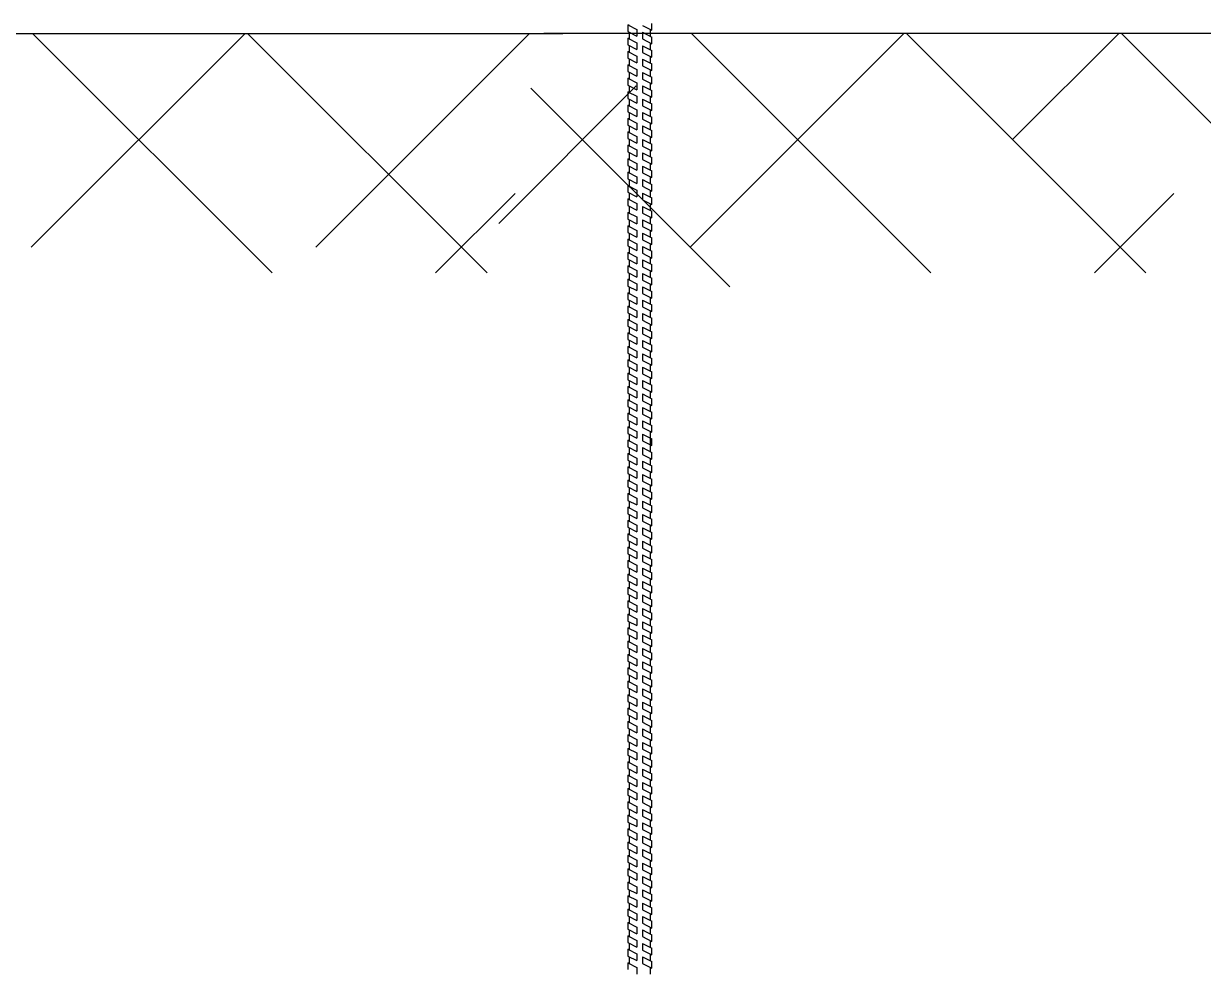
# Model space of a CAD drawing. Header units: millimetres. Extents: x -1985 to 969, y 203 to 500.
# Drawn here: x -1878.12 to -1853.48, y 225.3 to 245.06 of the extents above; entities that cross this region are included whole.
import ezdxf

# ---------------------------------------------------------------- set-up
doc = ezdxf.new("R2010")
doc.units = ezdxf.units.MM
doc.layers.add('А_1500_90', color=7, linetype='Continuous')

msp = doc.modelspace()

# ---------------------------------------------------------------- linework, layer by layer
for p, q in [((-1879.264, 244.854), (-1866.852, 244.854)), ((-1877.955, 240.391), (-1873.492, 244.854)), ((-1872.927, 239.854), (-1877.927, 244.854)), ((-1868.437, 239.854), (-1873.437, 244.854)), ((-1872.016, 240.391), (-1867.554, 244.854)), ((-1794.595, 244.854), (-1867.248, 244.854)), ((-1864.197, 240.391), (-1859.734, 244.854)), ((-1859.17, 239.854), (-1864.17, 244.854)), ((-1854.679, 239.854), (-1859.679, 244.854)), ((-1857.462, 242.636), (-1855.244, 244.854)), ((-1850.189, 239.854), (-1855.189, 244.854)), ((-1868.193, 240.885), (-1865.32, 243.759)), ((-1863.368, 239.563), (-1867.52, 243.714)), ((-1869.512, 239.854), (-1867.852, 241.514)), ((-1855.754, 239.854), (-1854.094, 241.514))]:
    msp.add_line(p, q)
at = {"layer": 'А_1500_90'}
for p, q in [((-1865.499, 245.035), (-1865.309, 244.938)), ((-1865.499, 245.035), (-1865.469, 245.035)), ((-1865.499, 245.035), (-1865.499, 244.895)), ((-1865.309, 244.938), (-1865.309, 244.798)), ((-1865.192, 245.019), (-1864.999, 244.921)), ((-1865.029, 244.936), (-1865.029, 244.796)), ((-1864.999, 244.921), (-1865.029, 244.921)), ((-1864.999, 244.921), (-1864.999, 245.061)), ((-1865.499, 244.895), (-1865.309, 244.798)), ((-1865.499, 244.755), (-1865.309, 244.658)), ((-1865.499, 244.755), (-1865.469, 244.755)), ((-1865.499, 244.755), (-1865.499, 244.615)), ((-1865.469, 244.88), (-1865.469, 244.74)), ((-1865.192, 244.879), (-1865.192, 244.739)), ((-1865.192, 244.879), (-1864.999, 244.78)), ((-1865.192, 244.739), (-1864.999, 244.64)), ((-1864.999, 244.64), (-1864.999, 244.78)), ((-1865.499, 244.615), (-1865.309, 244.518)), ((-1865.499, 244.475), (-1865.309, 244.378)), ((-1865.499, 244.475), (-1865.469, 244.475)), ((-1865.499, 244.475), (-1865.499, 244.335)), ((-1865.469, 244.6), (-1865.469, 244.46)), ((-1865.309, 244.658), (-1865.309, 244.518)), ((-1865.192, 244.599), (-1865.192, 244.459)), ((-1865.192, 244.599), (-1864.999, 244.5)), ((-1865.192, 244.459), (-1864.999, 244.36)), ((-1865.029, 244.656), (-1865.029, 244.516)), ((-1864.999, 244.64), (-1865.029, 244.64)), ((-1864.999, 244.36), (-1864.999, 244.5)), ((-1865.499, 244.335), (-1865.309, 244.238)), ((-1865.499, 244.197), (-1865.309, 244.1)), ((-1865.499, 244.197), (-1865.469, 244.197)), ((-1865.499, 244.197), (-1865.499, 244.057)), ((-1865.469, 244.32), (-1865.469, 244.182)), ((-1865.309, 244.378), (-1865.309, 244.238)), ((-1865.192, 244.318), (-1865.192, 244.178)), ((-1865.192, 244.318), (-1864.999, 244.22)), ((-1865.192, 244.178), (-1864.999, 244.08)), ((-1865.029, 244.376), (-1865.029, 244.235)), ((-1864.999, 244.36), (-1865.029, 244.36)), ((-1864.999, 244.08), (-1864.999, 244.22)), ((-1865.499, 244.057), (-1865.309, 243.96)), ((-1865.469, 244.042), (-1865.469, 243.902)), ((-1865.309, 244.1), (-1865.309, 243.96)), ((-1865.192, 244.041), (-1865.192, 243.901)), ((-1865.192, 244.041), (-1864.999, 243.942)), ((-1865.029, 244.095), (-1865.029, 243.958)), ((-1864.999, 244.08), (-1865.029, 244.08)), ((-1864.999, 243.802), (-1864.999, 243.942)), ((-1865.499, 243.917), (-1865.309, 243.82)), ((-1865.499, 243.917), (-1865.469, 243.917)), ((-1865.499, 243.917), (-1865.499, 243.777)), ((-1865.499, 243.777), (-1865.309, 243.68)), ((-1865.469, 243.762), (-1865.469, 243.622)), ((-1865.309, 243.82), (-1865.309, 243.68)), ((-1865.192, 243.901), (-1864.999, 243.802)), ((-1865.192, 243.76), (-1865.192, 243.62)), ((-1865.192, 243.76), (-1864.999, 243.662)), ((-1865.029, 243.818), (-1865.029, 243.678)), ((-1864.999, 243.802), (-1865.029, 243.802)), ((-1865.499, 243.638), (-1865.309, 243.541)), ((-1865.499, 243.638), (-1865.469, 243.638)), ((-1865.499, 243.638), (-1865.499, 243.498)), ((-1865.499, 243.498), (-1865.309, 243.401)), ((-1865.469, 243.482), (-1865.469, 243.342)), ((-1865.309, 243.541), (-1865.309, 243.401)), ((-1865.192, 243.62), (-1864.999, 243.522)), ((-1865.192, 243.481), (-1865.192, 243.341)), ((-1865.192, 243.481), (-1864.999, 243.383)), ((-1865.029, 243.538), (-1865.029, 243.398)), ((-1864.999, 243.522), (-1865.029, 243.522)), ((-1864.999, 243.522), (-1864.999, 243.662)), ((-1865.499, 243.357), (-1865.309, 243.26)), ((-1865.499, 243.357), (-1865.469, 243.357)), ((-1865.499, 243.357), (-1865.499, 243.217)), ((-1865.499, 243.217), (-1865.309, 243.12)), ((-1865.469, 243.202), (-1865.469, 243.063)), ((-1865.309, 243.26), (-1865.309, 243.12)), ((-1865.192, 243.341), (-1864.999, 243.243)), ((-1865.192, 243.201), (-1865.192, 243.061)), ((-1865.192, 243.201), (-1864.999, 243.103)), ((-1865.029, 243.258), (-1865.029, 243.118)), ((-1864.999, 243.243), (-1865.029, 243.243)), ((-1864.999, 243.243), (-1864.999, 243.383)), ((-1865.499, 243.078), (-1865.309, 242.981)), ((-1865.499, 243.078), (-1865.469, 243.078)), ((-1865.499, 243.078), (-1865.499, 242.938)), ((-1865.309, 242.981), (-1865.309, 242.841)), ((-1865.192, 243.061), (-1864.999, 242.963)), ((-1865.029, 242.978), (-1865.029, 242.839)), ((-1864.999, 242.963), (-1865.029, 242.963)), ((-1864.999, 242.963), (-1864.999, 243.103)), ((-1865.499, 242.938), (-1865.309, 242.841)), ((-1865.499, 242.798), (-1865.309, 242.701)), ((-1865.499, 242.798), (-1865.469, 242.798)), ((-1865.499, 242.798), (-1865.499, 242.658)), ((-1865.469, 242.923), (-1865.469, 242.783)), ((-1865.309, 242.701), (-1865.309, 242.561)), ((-1865.192, 242.922), (-1865.192, 242.782)), ((-1865.192, 242.922), (-1864.999, 242.824)), ((-1865.192, 242.782), (-1864.999, 242.684)), ((-1865.029, 242.699), (-1865.029, 242.559)), ((-1864.999, 242.684), (-1864.999, 242.824)), ((-1865.499, 242.658), (-1865.309, 242.561)), ((-1865.499, 242.518), (-1865.309, 242.421)), ((-1865.499, 242.518), (-1865.469, 242.518)), ((-1865.499, 242.518), (-1865.499, 242.378)), ((-1865.469, 242.643), (-1865.469, 242.502)), ((-1865.192, 242.642), (-1865.192, 242.502)), ((-1865.192, 242.642), (-1864.999, 242.543)), ((-1865.192, 242.502), (-1864.999, 242.403)), ((-1864.999, 242.684), (-1865.029, 242.684)), ((-1864.999, 242.403), (-1864.999, 242.543)), ((-1865.499, 242.378), (-1865.309, 242.281)), ((-1865.499, 242.237), (-1865.309, 242.141)), ((-1865.499, 242.237), (-1865.469, 242.237)), ((-1865.499, 242.237), (-1865.499, 242.097)), ((-1865.469, 242.362), (-1865.469, 242.222)), ((-1865.309, 242.421), (-1865.309, 242.281)), ((-1865.192, 242.361), (-1865.192, 242.221)), ((-1865.192, 242.361), (-1864.999, 242.263)), ((-1865.192, 242.221), (-1864.999, 242.123)), ((-1865.029, 242.419), (-1865.029, 242.278)), ((-1864.999, 242.403), (-1865.029, 242.403)), ((-1864.999, 242.123), (-1864.999, 242.263)), ((-1865.499, 242.097), (-1865.309, 242.001)), ((-1865.469, 242.082), (-1865.469, 241.942)), ((-1865.309, 242.141), (-1865.309, 242.001)), ((-1865.192, 242.081), (-1865.192, 241.941)), ((-1865.192, 242.081), (-1864.999, 241.983)), ((-1865.029, 242.138), (-1865.029, 241.998)), ((-1864.999, 242.123), (-1865.029, 242.123)), ((-1864.999, 241.843), (-1864.999, 241.983)), ((-1865.499, 241.957), (-1865.309, 241.86)), ((-1865.499, 241.957), (-1865.469, 241.957)), ((-1865.499, 241.957), (-1865.499, 241.817)), ((-1865.499, 241.817), (-1865.309, 241.72)), ((-1865.469, 241.802), (-1865.469, 241.662)), ((-1865.309, 241.86), (-1865.309, 241.72)), ((-1865.192, 241.941), (-1864.999, 241.843)), ((-1865.192, 241.801), (-1865.192, 241.661)), ((-1865.192, 241.801), (-1864.999, 241.702)), ((-1865.029, 241.858), (-1865.029, 241.718)), ((-1864.999, 241.843), (-1865.029, 241.843)), ((-1865.499, 241.677), (-1865.309, 241.58)), ((-1865.499, 241.677), (-1865.469, 241.677)), ((-1865.499, 241.677), (-1865.499, 241.537)), ((-1865.499, 241.537), (-1865.309, 241.44)), ((-1865.469, 241.522), (-1865.469, 241.382)), ((-1865.309, 241.58), (-1865.309, 241.44)), ((-1865.192, 241.661), (-1864.999, 241.562)), ((-1865.192, 241.521), (-1865.192, 241.381)), ((-1865.192, 241.521), (-1864.999, 241.422)), ((-1865.029, 241.578), (-1865.029, 241.438)), ((-1864.999, 241.562), (-1865.029, 241.562)), ((-1864.999, 241.562), (-1864.999, 241.702)), ((-1865.499, 241.397), (-1865.309, 241.3)), ((-1865.499, 241.397), (-1865.469, 241.397)), ((-1865.499, 241.397), (-1865.499, 241.257)), ((-1865.499, 241.257), (-1865.309, 241.16)), ((-1865.469, 241.242), (-1865.469, 241.102)), ((-1865.309, 241.3), (-1865.309, 241.16)), ((-1865.192, 241.381), (-1864.999, 241.282)), ((-1865.192, 241.241), (-1865.192, 241.101)), ((-1865.192, 241.241), (-1864.999, 241.142)), ((-1865.029, 241.298), (-1865.029, 241.158)), ((-1864.999, 241.282), (-1865.029, 241.282)), ((-1864.999, 241.282), (-1864.999, 241.422)), ((-1865.499, 241.117), (-1865.309, 241.02)), ((-1865.499, 241.117), (-1865.469, 241.117)), ((-1865.499, 241.117), (-1865.499, 240.977)), ((-1865.499, 240.977), (-1865.309, 240.88)), ((-1865.309, 241.02), (-1865.309, 240.88)), ((-1865.192, 241.101), (-1864.999, 241.002)), ((-1865.029, 241.018), (-1865.029, 240.878)), ((-1864.999, 241.002), (-1865.029, 241.002)), ((-1864.999, 241.002), (-1864.999, 241.142)), ((-1865.499, 240.838), (-1865.309, 240.741)), ((-1865.499, 240.838), (-1865.469, 240.838)), ((-1865.499, 240.838), (-1865.499, 240.698)), ((-1865.469, 240.962), (-1865.469, 240.822)), ((-1865.309, 240.741), (-1865.309, 240.601)), ((-1865.192, 240.961), (-1865.192, 240.821)), ((-1865.192, 240.961), (-1864.999, 240.862)), ((-1865.192, 240.821), (-1864.999, 240.722)), ((-1865.029, 240.738), (-1865.029, 240.598)), ((-1864.999, 240.722), (-1864.999, 240.862)), ((-1865.499, 240.698), (-1865.309, 240.601)), ((-1865.499, 240.557), (-1865.309, 240.461)), ((-1865.499, 240.557), (-1865.469, 240.557)), ((-1865.499, 240.557), (-1865.499, 240.417)), ((-1865.469, 240.682), (-1865.469, 240.542)), ((-1865.192, 240.681), (-1865.192, 240.541)), ((-1865.192, 240.681), (-1864.999, 240.583)), ((-1865.192, 240.541), (-1864.999, 240.443)), ((-1864.999, 240.722), (-1865.029, 240.722)), ((-1864.999, 240.443), (-1864.999, 240.583)), ((-1865.499, 240.417), (-1865.309, 240.321)), ((-1865.499, 240.278), (-1865.309, 240.181)), ((-1865.499, 240.278), (-1865.469, 240.278)), ((-1865.499, 240.278), (-1865.499, 240.138)), ((-1865.469, 240.402), (-1865.469, 240.263)), ((-1865.309, 240.461), (-1865.309, 240.321)), ((-1865.192, 240.401), (-1865.192, 240.261)), ((-1865.192, 240.401), (-1864.999, 240.303)), ((-1865.192, 240.261), (-1864.999, 240.163)), ((-1865.029, 240.458), (-1865.029, 240.318)), ((-1864.999, 240.443), (-1865.029, 240.443)), ((-1864.999, 240.163), (-1864.999, 240.303)), ((-1865.499, 240.138), (-1865.309, 240.041)), ((-1865.499, 239.998), (-1865.309, 239.901)), ((-1865.499, 239.998), (-1865.469, 239.998)), ((-1865.499, 239.998), (-1865.499, 239.858)), ((-1865.469, 240.123), (-1865.469, 239.983)), ((-1865.309, 240.181), (-1865.309, 240.041)), ((-1865.192, 240.122), (-1865.192, 239.982)), ((-1865.192, 240.122), (-1864.999, 240.024)), ((-1865.029, 240.178), (-1865.029, 240.039)), ((-1864.999, 240.163), (-1865.029, 240.163)), ((-1864.999, 239.884), (-1864.999, 240.024)), ((-1865.499, 239.858), (-1865.309, 239.761)), ((-1865.469, 239.843), (-1865.469, 239.702)), ((-1865.309, 239.901), (-1865.309, 239.761)), ((-1865.192, 239.982), (-1864.999, 239.884)), ((-1865.192, 239.842), (-1865.192, 239.702)), ((-1865.192, 239.842), (-1864.999, 239.743)), ((-1865.029, 239.899), (-1865.029, 239.759)), ((-1864.999, 239.884), (-1865.029, 239.884)), ((-1864.999, 239.603), (-1864.999, 239.743)), ((-1865.499, 239.718), (-1865.309, 239.621)), ((-1865.499, 239.718), (-1865.469, 239.718)), ((-1865.499, 239.718), (-1865.499, 239.578)), ((-1865.499, 239.578), (-1865.309, 239.481)), ((-1865.469, 239.562), (-1865.469, 239.422)), ((-1865.309, 239.621), (-1865.309, 239.481)), ((-1865.192, 239.702), (-1864.999, 239.603)), ((-1865.192, 239.561), (-1865.192, 239.421)), ((-1865.192, 239.561), (-1864.999, 239.463)), ((-1865.029, 239.619), (-1865.029, 239.478)), ((-1864.999, 239.603), (-1865.029, 239.603)), ((-1865.499, 239.438), (-1865.309, 239.341)), ((-1865.499, 239.438), (-1865.469, 239.438)), ((-1865.499, 239.438), (-1865.499, 239.298)), ((-1865.499, 239.298), (-1865.309, 239.201)), ((-1865.469, 239.282), (-1865.469, 239.142)), ((-1865.309, 239.341), (-1865.309, 239.201)), ((-1865.192, 239.421), (-1864.999, 239.323)), ((-1865.192, 239.281), (-1865.192, 239.141)), ((-1865.192, 239.281), (-1864.999, 239.183)), ((-1865.029, 239.338), (-1865.029, 239.198)), ((-1864.999, 239.323), (-1865.029, 239.323)), ((-1864.999, 239.323), (-1864.999, 239.463)), ((-1865.499, 239.157), (-1865.309, 239.06)), ((-1865.499, 239.157), (-1865.469, 239.157)), ((-1865.499, 239.157), (-1865.499, 239.017)), ((-1865.499, 239.017), (-1865.309, 238.92)), ((-1865.309, 239.06), (-1865.309, 238.92)), ((-1865.192, 239.141), (-1864.999, 239.043)), ((-1865.029, 239.058), (-1865.029, 238.918)), ((-1864.999, 239.043), (-1865.029, 239.043)), ((-1864.999, 239.043), (-1864.999, 239.183)), ((-1865.499, 238.877), (-1865.309, 238.78)), ((-1865.499, 238.877), (-1865.469, 238.877)), ((-1865.499, 238.877), (-1865.499, 238.737)), ((-1865.469, 239.002), (-1865.469, 238.862)), ((-1865.309, 238.78), (-1865.309, 238.64)), ((-1865.192, 239.001), (-1865.192, 238.861)), ((-1865.192, 239.001), (-1864.999, 238.903)), ((-1865.192, 238.861), (-1864.999, 238.763)), ((-1865.029, 238.778), (-1865.029, 238.638)), ((-1864.999, 238.763), (-1865.029, 238.763)), ((-1864.999, 238.763), (-1864.999, 238.903)), ((-1865.499, 238.737), (-1865.309, 238.64)), ((-1865.499, 238.598), (-1865.309, 238.501)), ((-1865.499, 238.598), (-1865.469, 238.598)), ((-1865.499, 238.598), (-1865.499, 238.458)), ((-1865.469, 238.722), (-1865.469, 238.582)), ((-1865.192, 238.721), (-1865.192, 238.581)), ((-1865.192, 238.721), (-1864.999, 238.622)), ((-1865.192, 238.581), (-1864.999, 238.482)), ((-1864.999, 238.482), (-1864.999, 238.622)), ((-1865.499, 238.458), (-1865.309, 238.361)), ((-1865.499, 238.317), (-1865.309, 238.22)), ((-1865.499, 238.317), (-1865.469, 238.317)), ((-1865.499, 238.317), (-1865.499, 238.177)), ((-1865.469, 238.442), (-1865.469, 238.302)), ((-1865.309, 238.501), (-1865.309, 238.361)), ((-1865.192, 238.441), (-1865.192, 238.301)), ((-1865.192, 238.441), (-1864.999, 238.343)), ((-1865.192, 238.301), (-1864.999, 238.203)), ((-1865.029, 238.498), (-1865.029, 238.358)), ((-1864.999, 238.482), (-1865.029, 238.482)), ((-1864.999, 238.203), (-1864.999, 238.343)), ((-1865.499, 238.177), (-1865.309, 238.08)), ((-1865.499, 238.038), (-1865.309, 237.941)), ((-1865.499, 238.038), (-1865.469, 238.038)), ((-1865.499, 238.038), (-1865.499, 237.898)), ((-1865.469, 238.162), (-1865.469, 238.023)), ((-1865.309, 238.22), (-1865.309, 238.08)), ((-1865.192, 238.161), (-1865.192, 238.021)), ((-1865.192, 238.161), (-1864.999, 238.063)), ((-1865.192, 238.021), (-1864.999, 237.923)), ((-1865.029, 238.218), (-1865.029, 238.078)), ((-1864.999, 238.203), (-1865.029, 238.203)), ((-1864.999, 237.923), (-1864.999, 238.063)), ((-1865.499, 237.898), (-1865.309, 237.801)), ((-1865.469, 237.883), (-1865.469, 237.743)), ((-1865.309, 237.941), (-1865.309, 237.801)), ((-1865.192, 237.881), (-1865.192, 237.741)), ((-1865.192, 237.881), (-1864.999, 237.783)), ((-1865.029, 237.938), (-1865.029, 237.799)), ((-1864.999, 237.923), (-1865.029, 237.923)), ((-1864.999, 237.643), (-1864.999, 237.783)), ((-1865.499, 237.758), (-1865.309, 237.661)), ((-1865.499, 237.758), (-1865.469, 237.758)), ((-1865.499, 237.758), (-1865.499, 237.618)), ((-1865.499, 237.618), (-1865.309, 237.521)), ((-1865.469, 237.603), (-1865.469, 237.463)), ((-1865.309, 237.661), (-1865.309, 237.521)), ((-1865.192, 237.741), (-1864.999, 237.643)), ((-1865.192, 237.601), (-1865.192, 237.461)), ((-1865.192, 237.601), (-1864.999, 237.503)), ((-1865.029, 237.659), (-1865.029, 237.518)), ((-1864.999, 237.643), (-1865.029, 237.643)), ((-1865.499, 237.479), (-1865.309, 237.382)), ((-1865.499, 237.479), (-1865.469, 237.479)), ((-1865.499, 237.479), (-1865.499, 237.339)), ((-1865.499, 237.339), (-1865.309, 237.242)), ((-1865.469, 237.323), (-1865.469, 237.183)), ((-1865.309, 237.382), (-1865.309, 237.242)), ((-1865.192, 237.461), (-1864.999, 237.363)), ((-1865.192, 237.322), (-1865.192, 237.182)), ((-1865.192, 237.322), (-1864.999, 237.224)), ((-1865.029, 237.378), (-1865.029, 237.239)), ((-1864.999, 237.363), (-1865.029, 237.363)), ((-1864.999, 237.363), (-1864.999, 237.503)), ((-1865.499, 237.198), (-1865.309, 237.102)), ((-1865.499, 237.198), (-1865.469, 237.198)), ((-1865.499, 237.198), (-1865.499, 237.058)), ((-1865.499, 237.058), (-1865.309, 236.962)), ((-1865.469, 237.043), (-1865.469, 236.903)), ((-1865.309, 237.102), (-1865.309, 236.962)), ((-1865.192, 237.182), (-1864.999, 237.084)), ((-1865.192, 237.042), (-1865.192, 236.902)), ((-1865.192, 237.042), (-1864.999, 236.944)), ((-1865.029, 237.099), (-1865.029, 236.959)), ((-1864.999, 237.084), (-1865.029, 237.084)), ((-1864.999, 237.084), (-1864.999, 237.224)), ((-1865.499, 236.918), (-1865.309, 236.821)), ((-1865.499, 236.918), (-1865.469, 236.918)), ((-1865.499, 236.918), (-1865.499, 236.778)), ((-1865.309, 236.821), (-1865.309, 236.681)), ((-1865.192, 236.902), (-1864.999, 236.804)), ((-1865.029, 236.819), (-1865.029, 236.679)), ((-1864.999, 236.804), (-1865.029, 236.804)), ((-1864.999, 236.804), (-1864.999, 236.944)), ((-1865.499, 236.778), (-1865.309, 236.681)), ((-1865.499, 236.638), (-1865.309, 236.541)), ((-1865.499, 236.638), (-1865.469, 236.638)), ((-1865.499, 236.638), (-1865.499, 236.498)), ((-1865.469, 236.763), (-1865.469, 236.623)), ((-1865.309, 236.541), (-1865.309, 236.401)), ((-1865.192, 236.762), (-1865.192, 236.622)), ((-1865.192, 236.762), (-1864.999, 236.663)), ((-1865.192, 236.622), (-1864.999, 236.523)), ((-1864.999, 236.523), (-1864.999, 236.663)), ((-1865.499, 236.498), (-1865.309, 236.401)), ((-1865.499, 236.358), (-1865.309, 236.261)), ((-1865.499, 236.358), (-1865.469, 236.358)), ((-1865.499, 236.358), (-1865.499, 236.218)), ((-1865.469, 236.483), (-1865.469, 236.342)), ((-1865.192, 236.481), (-1865.192, 236.341)), ((-1865.192, 236.481), (-1864.999, 236.383)), ((-1865.192, 236.341), (-1864.999, 236.243)), ((-1865.029, 236.539), (-1865.029, 236.118)), ((-1864.999, 236.523), (-1865.029, 236.523)), ((-1864.999, 236.243), (-1864.999, 236.383)), ((-1865.499, 236.218), (-1865.309, 236.121)), ((-1865.499, 236.077), (-1865.309, 235.981)), ((-1865.499, 236.077), (-1865.469, 236.077)), ((-1865.499, 236.077), (-1865.499, 235.937)), ((-1865.469, 236.202), (-1865.469, 236.062)), ((-1865.309, 236.261), (-1865.309, 236.121)), ((-1865.192, 236.201), (-1865.192, 236.061)), ((-1865.192, 236.201), (-1864.999, 236.103)), ((-1865.192, 236.061), (-1864.999, 235.963)), ((-1864.999, 236.243), (-1865.029, 236.243)), ((-1864.999, 235.963), (-1864.999, 236.103)), ((-1865.499, 235.937), (-1865.309, 235.841)), ((-1865.469, 235.922), (-1865.469, 235.784)), ((-1865.309, 235.981), (-1865.309, 235.841)), ((-1865.192, 235.921), (-1865.192, 235.781)), ((-1865.192, 235.921), (-1864.999, 235.823)), ((-1865.029, 235.978), (-1865.029, 235.838)), ((-1864.999, 235.963), (-1865.029, 235.963)), ((-1864.999, 235.683), (-1864.999, 235.823)), ((-1865.499, 235.8), (-1865.309, 235.703)), ((-1865.499, 235.8), (-1865.469, 235.8)), ((-1865.499, 235.8), (-1865.499, 235.66)), ((-1865.499, 235.66), (-1865.309, 235.563)), ((-1865.469, 235.644), (-1865.469, 235.504)), ((-1865.309, 235.703), (-1865.309, 235.563)), ((-1865.192, 235.781), (-1864.999, 235.683)), ((-1865.192, 235.643), (-1865.192, 235.503)), ((-1865.192, 235.643), (-1864.999, 235.545)), ((-1865.029, 235.698), (-1865.029, 235.56)), ((-1864.999, 235.683), (-1865.029, 235.683)), ((-1865.499, 235.519), (-1865.309, 235.423)), ((-1865.499, 235.519), (-1865.469, 235.519)), ((-1865.499, 235.519), (-1865.499, 235.379)), ((-1865.499, 235.379), (-1865.309, 235.283)), ((-1865.469, 235.364), (-1865.469, 235.225)), ((-1865.309, 235.423), (-1865.309, 235.283)), ((-1865.192, 235.503), (-1864.999, 235.405)), ((-1865.192, 235.363), (-1865.192, 235.223)), ((-1865.192, 235.363), (-1864.999, 235.265)), ((-1865.029, 235.42), (-1865.029, 235.28)), ((-1864.999, 235.405), (-1865.029, 235.405)), ((-1864.999, 235.405), (-1864.999, 235.545)), ((-1865.499, 235.24), (-1865.309, 235.143)), ((-1865.499, 235.24), (-1865.469, 235.24)), ((-1865.499, 235.24), (-1865.499, 235.1)), ((-1865.499, 235.1), (-1865.309, 235.003)), ((-1865.469, 235.085), (-1865.469, 234.945)), ((-1865.309, 235.143), (-1865.309, 235.003)), ((-1865.192, 235.223), (-1864.999, 235.125)), ((-1865.192, 235.084), (-1865.192, 234.944)), ((-1865.192, 235.084), (-1864.999, 234.985)), ((-1865.029, 235.14), (-1865.029, 235.001)), ((-1864.999, 235.125), (-1865.029, 235.125)), ((-1864.999, 235.125), (-1864.999, 235.265)), ((-1865.499, 234.96), (-1865.309, 234.863)), ((-1865.499, 234.96), (-1865.469, 234.96)), ((-1865.499, 234.96), (-1865.499, 234.82)), ((-1865.499, 234.82), (-1865.309, 234.723)), ((-1865.309, 234.863), (-1865.309, 234.723)), ((-1865.192, 234.944), (-1864.999, 234.845)), ((-1865.029, 234.861), (-1865.029, 234.72)), ((-1864.999, 234.845), (-1865.029, 234.845)), ((-1864.999, 234.845), (-1864.999, 234.985)), ((-1865.499, 234.681), (-1865.309, 234.584)), ((-1865.499, 234.681), (-1865.469, 234.681)), ((-1865.499, 234.681), (-1865.499, 234.541)), ((-1865.469, 234.805), (-1865.469, 234.666)), ((-1865.309, 234.584), (-1865.309, 234.444)), ((-1865.192, 234.803), (-1865.192, 234.663)), ((-1865.192, 234.803), (-1864.999, 234.705)), ((-1865.192, 234.663), (-1864.999, 234.565)), ((-1865.029, 234.58), (-1865.029, 234.441)), ((-1864.999, 234.565), (-1864.999, 234.705)), ((-1865.499, 234.541), (-1865.309, 234.444)), ((-1865.499, 234.401), (-1865.309, 234.304)), ((-1865.499, 234.401), (-1865.469, 234.401)), ((-1865.499, 234.401), (-1865.499, 234.261)), ((-1865.469, 234.526), (-1865.469, 234.385)), ((-1865.192, 234.524), (-1865.192, 234.384)), ((-1865.192, 234.524), (-1864.999, 234.426)), ((-1865.192, 234.384), (-1864.999, 234.286)), ((-1864.999, 234.565), (-1865.029, 234.565)), ((-1864.999, 234.286), (-1864.999, 234.426)), ((-1865.499, 234.261), (-1865.309, 234.164)), ((-1865.499, 234.12), (-1865.309, 234.023)), ((-1865.499, 234.12), (-1865.469, 234.12)), ((-1865.499, 234.12), (-1865.499, 233.98)), ((-1865.469, 234.245), (-1865.469, 234.105)), ((-1865.309, 234.304), (-1865.309, 234.164)), ((-1865.192, 234.244), (-1865.192, 234.104)), ((-1865.192, 234.244), (-1864.999, 234.146)), ((-1865.192, 234.104), (-1864.999, 234.006)), ((-1865.029, 234.301), (-1865.029, 234.161)), ((-1864.999, 234.286), (-1865.029, 234.286)), ((-1864.999, 234.006), (-1864.999, 234.146)), ((-1865.499, 233.98), (-1865.309, 233.883)), ((-1865.499, 233.84), (-1865.309, 233.743)), ((-1865.499, 233.84), (-1865.469, 233.84)), ((-1865.499, 233.84), (-1865.499, 233.7)), ((-1865.469, 233.965), (-1865.469, 233.825)), ((-1865.309, 234.023), (-1865.309, 233.883)), ((-1865.192, 233.964), (-1865.192, 233.824)), ((-1865.192, 233.964), (-1864.999, 233.865)), ((-1865.029, 234.021), (-1865.029, 233.881)), ((-1864.999, 234.006), (-1865.029, 234.006)), ((-1864.999, 233.725), (-1864.999, 233.865)), ((-1865.499, 233.7), (-1865.309, 233.603)), ((-1865.469, 233.685), (-1865.469, 233.544)), ((-1865.309, 233.743), (-1865.309, 233.603)), ((-1865.192, 233.824), (-1864.999, 233.725)), ((-1865.192, 233.683), (-1865.192, 233.543)), ((-1865.192, 233.683), (-1864.999, 233.585)), ((-1865.029, 233.741), (-1865.029, 233.6)), ((-1864.999, 233.725), (-1865.029, 233.725)), ((-1864.999, 233.445), (-1864.999, 233.585)), ((-1865.499, 233.56), (-1865.309, 233.463)), ((-1865.499, 233.56), (-1865.469, 233.56)), ((-1865.499, 233.56), (-1865.499, 233.42)), ((-1865.499, 233.42), (-1865.309, 233.323)), ((-1865.469, 233.404), (-1865.469, 233.264)), ((-1865.309, 233.463), (-1865.309, 233.323)), ((-1865.192, 233.543), (-1864.999, 233.445)), ((-1865.192, 233.403), (-1865.192, 233.263)), ((-1865.192, 233.403), (-1864.999, 233.305)), ((-1865.029, 233.46), (-1865.029, 233.32)), ((-1864.999, 233.445), (-1865.029, 233.445)), ((-1865.499, 233.28), (-1865.309, 233.183)), ((-1865.499, 233.28), (-1865.469, 233.28)), ((-1865.499, 233.28), (-1865.499, 233.14)), ((-1865.499, 233.14), (-1865.309, 233.043)), ((-1865.469, 233.124), (-1865.469, 232.984)), ((-1865.309, 233.183), (-1865.309, 233.043)), ((-1865.192, 233.263), (-1864.999, 233.165)), ((-1865.192, 233.123), (-1865.192, 232.983)), ((-1865.192, 233.123), (-1864.999, 233.025)), ((-1865.029, 233.18), (-1865.029, 233.04)), ((-1864.999, 233.165), (-1865.029, 233.165)), ((-1864.999, 233.165), (-1864.999, 233.305)), ((-1865.499, 232.999), (-1865.309, 232.902)), ((-1865.499, 232.999), (-1865.469, 232.999)), ((-1865.499, 232.999), (-1865.499, 232.859)), ((-1865.499, 232.859), (-1865.309, 232.762)), ((-1865.469, 232.844), (-1865.469, 232.704)), ((-1865.309, 232.902), (-1865.309, 232.762)), ((-1865.192, 232.983), (-1864.999, 232.885)), ((-1865.029, 232.9), (-1865.029, 232.76)), ((-1864.999, 232.885), (-1865.029, 232.885)), ((-1864.999, 232.885), (-1864.999, 233.025)), ((-1865.499, 232.719), (-1865.309, 232.622)), ((-1865.499, 232.719), (-1865.469, 232.719)), ((-1865.499, 232.719), (-1865.499, 232.579)), ((-1865.309, 232.622), (-1865.309, 232.482)), ((-1865.192, 232.843), (-1865.192, 232.703)), ((-1865.192, 232.843), (-1864.999, 232.744)), ((-1865.192, 232.703), (-1864.999, 232.604)), ((-1865.029, 232.62), (-1865.029, 232.48)), ((-1864.999, 232.604), (-1865.029, 232.604)), ((-1864.999, 232.604), (-1864.999, 232.744)), ((-1865.499, 232.579), (-1865.309, 232.482)), ((-1865.499, 232.44), (-1865.309, 232.343)), ((-1865.499, 232.44), (-1865.469, 232.44)), ((-1865.499, 232.44), (-1865.499, 232.3)), ((-1865.469, 232.564), (-1865.469, 232.424)), ((-1865.192, 232.563), (-1865.192, 232.423)), ((-1865.192, 232.563), (-1864.999, 232.464)), ((-1865.192, 232.423), (-1864.999, 232.324)), ((-1864.999, 232.324), (-1864.999, 232.464)), ((-1865.499, 232.3), (-1865.309, 232.203)), ((-1865.499, 232.159), (-1865.309, 232.063)), ((-1865.499, 232.159), (-1865.469, 232.159)), ((-1865.499, 232.159), (-1865.499, 232.019)), ((-1865.469, 232.284), (-1865.469, 232.144)), ((-1865.309, 232.343), (-1865.309, 232.203)), ((-1865.192, 232.283), (-1865.192, 232.143)), ((-1865.192, 232.283), (-1864.999, 232.185)), ((-1865.192, 232.143), (-1864.999, 232.045)), ((-1865.029, 232.34), (-1865.029, 232.2)), ((-1864.999, 232.324), (-1865.029, 232.324)), ((-1864.999, 232.045), (-1864.999, 232.185)), ((-1865.499, 232.019), (-1865.309, 231.923)), ((-1865.499, 231.88), (-1865.309, 231.783)), ((-1865.499, 231.88), (-1865.469, 231.88)), ((-1865.499, 231.88), (-1865.499, 231.74)), ((-1865.469, 232.004), (-1865.469, 231.865)), ((-1865.309, 232.063), (-1865.309, 231.923)), ((-1865.192, 232.003), (-1865.192, 231.863)), ((-1865.192, 232.003), (-1864.999, 231.905)), ((-1865.192, 231.863), (-1864.999, 231.765)), ((-1865.029, 232.06), (-1865.029, 231.92)), ((-1864.999, 232.045), (-1865.029, 232.045)), ((-1864.999, 231.765), (-1864.999, 231.905)), ((-1865.499, 231.74), (-1865.309, 231.643)), ((-1865.469, 231.725), (-1865.469, 231.585)), ((-1865.309, 231.783), (-1865.309, 231.643)), ((-1865.192, 231.724), (-1865.192, 231.584)), ((-1865.192, 231.724), (-1864.999, 231.626)), ((-1865.029, 231.78), (-1865.029, 231.641)), ((-1864.999, 231.765), (-1865.029, 231.765)), ((-1864.999, 231.486), (-1864.999, 231.626)), ((-1865.499, 231.6), (-1865.309, 231.503)), ((-1865.499, 231.6), (-1865.469, 231.6)), ((-1865.499, 231.6), (-1865.499, 231.46)), ((-1865.499, 231.46), (-1865.309, 231.363)), ((-1865.469, 231.445), (-1865.469, 231.304)), ((-1865.309, 231.503), (-1865.309, 231.363)), ((-1865.192, 231.584), (-1864.999, 231.486)), ((-1865.192, 231.444), (-1865.192, 231.304)), ((-1865.192, 231.444), (-1864.999, 231.345)), ((-1865.029, 231.501), (-1865.029, 231.361)), ((-1864.999, 231.486), (-1865.029, 231.486)), ((-1865.499, 231.32), (-1865.309, 231.223)), ((-1865.499, 231.32), (-1865.469, 231.32)), ((-1865.499, 231.32), (-1865.499, 231.18)), ((-1865.499, 231.18), (-1865.309, 231.083)), ((-1865.469, 231.164), (-1865.469, 231.024)), ((-1865.309, 231.223), (-1865.309, 231.083)), ((-1865.192, 231.304), (-1864.999, 231.205)), ((-1865.192, 231.163), (-1864.999, 231.065)), ((-1865.192, 231.163), (-1865.192, 231.023)), ((-1865.029, 231.221), (-1865.029, 231.08)), ((-1864.999, 231.205), (-1865.029, 231.205)), ((-1864.999, 231.205), (-1864.999, 231.345)), ((-1865.499, 231.039), (-1865.309, 230.943)), ((-1865.499, 231.039), (-1865.469, 231.039)), ((-1865.499, 231.039), (-1865.499, 230.899)), ((-1865.499, 230.899), (-1865.309, 230.803)), ((-1865.469, 230.884), (-1865.469, 230.744)), ((-1865.309, 230.943), (-1865.309, 230.803)), ((-1865.192, 231.023), (-1864.999, 230.925)), ((-1865.192, 230.883), (-1865.192, 230.743)), ((-1865.192, 230.883), (-1864.999, 230.785)), ((-1865.029, 230.94), (-1865.029, 230.8)), ((-1864.999, 230.925), (-1865.029, 230.925)), ((-1864.999, 230.925), (-1864.999, 231.065)), ((-1865.499, 230.759), (-1865.309, 230.662)), ((-1865.499, 230.759), (-1865.469, 230.759)), ((-1865.499, 230.759), (-1865.499, 230.619)), ((-1865.309, 230.662), (-1865.309, 230.522)), ((-1865.192, 230.743), (-1864.999, 230.645)), ((-1865.029, 230.66), (-1865.029, 230.52)), ((-1864.999, 230.645), (-1865.029, 230.645)), ((-1864.999, 230.645), (-1864.999, 230.785)), ((-1865.499, 230.619), (-1865.309, 230.522)), ((-1865.499, 230.479), (-1865.309, 230.382)), ((-1865.499, 230.479), (-1865.469, 230.479)), ((-1865.499, 230.479), (-1865.499, 230.339)), ((-1865.469, 230.604), (-1865.469, 230.464)), ((-1865.309, 230.382), (-1865.309, 230.242)), ((-1865.192, 230.603), (-1865.192, 230.463)), ((-1865.192, 230.603), (-1864.999, 230.504)), ((-1865.192, 230.463), (-1864.999, 230.364)), ((-1865.029, 230.38), (-1865.029, 230.24)), ((-1864.999, 230.364), (-1864.999, 230.504)), ((-1865.499, 230.339), (-1865.309, 230.242)), ((-1865.499, 230.199), (-1865.309, 230.103)), ((-1865.499, 230.199), (-1865.469, 230.199)), ((-1865.499, 230.199), (-1865.499, 230.059)), ((-1865.469, 230.324), (-1865.469, 230.184)), ((-1865.192, 230.323), (-1865.192, 230.183)), ((-1865.192, 230.323), (-1864.999, 230.224)), ((-1865.192, 230.183), (-1864.999, 230.084)), ((-1864.999, 230.364), (-1865.029, 230.364)), ((-1864.999, 230.084), (-1864.999, 230.224)), ((-1865.499, 230.059), (-1865.309, 229.963)), ((-1865.499, 229.919), (-1865.309, 229.822)), ((-1865.499, 229.919), (-1865.469, 229.919)), ((-1865.499, 229.919), (-1865.499, 229.779)), ((-1865.469, 230.044), (-1865.469, 229.904)), ((-1865.309, 230.103), (-1865.309, 229.963)), ((-1865.192, 230.043), (-1865.192, 229.903)), ((-1865.192, 230.043), (-1864.999, 229.945)), ((-1865.192, 229.903), (-1864.999, 229.805)), ((-1865.029, 230.1), (-1865.029, 229.96)), ((-1864.999, 230.084), (-1865.029, 230.084)), ((-1864.999, 229.805), (-1864.999, 229.945)), ((-1865.499, 229.779), (-1865.309, 229.682)), ((-1865.469, 229.764), (-1865.469, 229.625)), ((-1865.309, 229.822), (-1865.309, 229.682)), ((-1865.192, 229.763), (-1865.192, 229.623)), ((-1865.192, 229.763), (-1864.999, 229.664)), ((-1865.029, 229.82), (-1865.029, 229.68)), ((-1864.999, 229.805), (-1865.029, 229.805)), ((-1864.999, 229.524), (-1864.999, 229.664)), ((-1865.499, 229.64), (-1865.309, 229.543)), ((-1865.499, 229.64), (-1865.469, 229.64)), ((-1865.499, 229.64), (-1865.499, 229.5)), ((-1865.499, 229.5), (-1865.309, 229.403)), ((-1865.469, 229.485), (-1865.469, 229.344)), ((-1865.309, 229.543), (-1865.309, 229.403)), ((-1865.192, 229.623), (-1864.999, 229.524)), ((-1865.192, 229.483), (-1865.192, 229.343)), ((-1865.192, 229.483), (-1864.999, 229.385)), ((-1865.029, 229.54), (-1865.029, 229.4)), ((-1864.999, 229.524), (-1865.029, 229.524)), ((-1865.499, 229.36), (-1865.309, 229.263)), ((-1865.499, 229.36), (-1865.469, 229.36)), ((-1865.499, 229.36), (-1865.499, 229.22)), ((-1865.499, 229.22), (-1865.309, 229.123)), ((-1865.469, 229.204), (-1865.469, 229.065)), ((-1865.309, 229.263), (-1865.309, 229.123)), ((-1865.192, 229.343), (-1864.999, 229.245)), ((-1865.192, 229.203), (-1865.192, 229.063)), ((-1865.192, 229.203), (-1864.999, 229.105)), ((-1865.029, 229.26), (-1865.029, 229.12)), ((-1864.999, 229.245), (-1865.029, 229.245)), ((-1864.999, 229.245), (-1864.999, 229.385)), ((-1865.499, 229.081), (-1865.309, 228.984)), ((-1865.499, 229.081), (-1865.469, 229.081)), ((-1865.499, 229.081), (-1865.499, 228.941)), ((-1865.499, 228.941), (-1865.309, 228.844)), ((-1865.469, 228.925), (-1865.469, 228.785)), ((-1865.309, 228.984), (-1865.309, 228.844)), ((-1865.192, 229.063), (-1864.999, 228.965)), ((-1865.192, 228.924), (-1865.192, 228.784)), ((-1865.192, 228.924), (-1864.999, 228.826)), ((-1865.029, 228.98), (-1865.029, 228.841)), ((-1864.999, 228.965), (-1865.029, 228.965)), ((-1864.999, 228.965), (-1864.999, 229.105)), ((-1865.499, 228.8), (-1865.309, 228.703)), ((-1865.499, 228.8), (-1865.469, 228.8)), ((-1865.499, 228.8), (-1865.499, 228.66)), ((-1865.499, 228.66), (-1865.309, 228.563)), ((-1865.309, 228.703), (-1865.309, 228.563)), ((-1865.192, 228.784), (-1864.999, 228.686)), ((-1865.029, 228.701), (-1865.029, 228.561)), ((-1864.999, 228.686), (-1865.029, 228.686)), ((-1864.999, 228.686), (-1864.999, 228.826)), ((-1865.499, 228.52), (-1865.309, 228.423)), ((-1865.499, 228.52), (-1865.469, 228.52)), ((-1865.499, 228.52), (-1865.499, 228.38)), ((-1865.469, 228.645), (-1865.469, 228.505)), ((-1865.309, 228.423), (-1865.309, 228.283)), ((-1865.192, 228.644), (-1865.192, 228.504)), ((-1865.192, 228.644), (-1864.999, 228.546)), ((-1865.192, 228.504), (-1864.999, 228.406)), ((-1865.029, 228.421), (-1865.029, 228.28)), ((-1864.999, 228.406), (-1864.999, 228.546)), ((-1865.499, 228.38), (-1865.309, 228.283)), ((-1865.499, 228.24), (-1865.309, 228.143)), ((-1865.499, 228.24), (-1865.469, 228.24)), ((-1865.499, 228.24), (-1865.499, 228.1)), ((-1865.469, 228.365), (-1865.469, 228.224)), ((-1865.192, 228.363), (-1865.192, 228.223)), ((-1865.192, 228.363), (-1864.999, 228.265)), ((-1865.192, 228.223), (-1864.999, 228.125)), ((-1864.999, 228.406), (-1865.029, 228.406)), ((-1864.999, 228.125), (-1864.999, 228.265)), ((-1865.499, 228.1), (-1865.309, 228.003)), ((-1865.499, 227.959), (-1865.309, 227.863)), ((-1865.499, 227.959), (-1865.469, 227.959)), ((-1865.499, 227.959), (-1865.499, 227.819)), ((-1865.469, 228.084), (-1865.469, 227.944)), ((-1865.309, 228.143), (-1865.309, 228.003)), ((-1865.192, 228.083), (-1865.192, 227.943)), ((-1865.192, 228.083), (-1864.999, 227.985)), ((-1865.192, 227.943), (-1864.999, 227.845)), ((-1865.029, 228.14), (-1865.029, 228)), ((-1864.999, 228.125), (-1865.029, 228.125)), ((-1864.999, 227.845), (-1864.999, 227.985)), ((-1865.499, 227.819), (-1865.309, 227.723)), ((-1865.499, 227.679), (-1865.309, 227.582)), ((-1865.499, 227.679), (-1865.469, 227.679)), ((-1865.499, 227.679), (-1865.499, 227.539)), ((-1865.469, 227.804), (-1865.469, 227.664)), ((-1865.309, 227.863), (-1865.309, 227.723)), ((-1865.192, 227.803), (-1865.192, 227.663)), ((-1865.192, 227.803), (-1864.999, 227.705)), ((-1865.029, 227.86), (-1865.029, 227.72)), ((-1864.999, 227.845), (-1865.029, 227.845)), ((-1864.999, 227.565), (-1864.999, 227.705)), ((-1865.499, 227.539), (-1865.309, 227.442)), ((-1865.469, 227.524), (-1865.469, 227.385)), ((-1865.309, 227.582), (-1865.309, 227.442)), ((-1865.192, 227.663), (-1864.999, 227.565)), ((-1865.192, 227.523), (-1865.192, 227.383)), ((-1865.192, 227.523), (-1864.999, 227.424)), ((-1865.029, 227.58), (-1865.029, 227.44)), ((-1864.999, 227.565), (-1865.029, 227.565)), ((-1864.999, 227.284), (-1864.999, 227.424)), ((-1865.499, 227.4), (-1865.309, 227.303)), ((-1865.499, 227.4), (-1865.469, 227.4)), ((-1865.499, 227.4), (-1865.499, 227.26)), ((-1865.499, 227.26), (-1865.309, 227.163)), ((-1865.469, 227.245), (-1865.469, 227.105)), ((-1865.309, 227.303), (-1865.309, 227.163)), ((-1865.192, 227.383), (-1864.999, 227.284)), ((-1865.192, 227.243), (-1865.192, 227.103)), ((-1865.192, 227.243), (-1864.999, 227.145)), ((-1865.029, 227.3), (-1865.029, 227.161)), ((-1864.999, 227.284), (-1865.029, 227.284)), ((-1865.499, 227.12), (-1865.309, 227.023)), ((-1865.499, 227.12), (-1865.469, 227.12)), ((-1865.499, 227.12), (-1865.499, 226.98)), ((-1865.499, 226.98), (-1865.309, 226.883)), ((-1865.469, 226.965), (-1865.469, 226.825)), ((-1865.309, 227.023), (-1865.309, 226.883)), ((-1865.192, 227.103), (-1864.999, 227.005)), ((-1865.192, 226.963), (-1865.192, 226.823)), ((-1865.192, 226.963), (-1864.999, 226.865)), ((-1865.029, 227.021), (-1865.029, 226.88)), ((-1864.999, 227.005), (-1865.029, 227.005)), ((-1864.999, 227.005), (-1864.999, 227.145)), ((-1865.499, 226.84), (-1865.309, 226.744)), ((-1865.499, 226.84), (-1865.469, 226.84)), ((-1865.499, 226.84), (-1865.499, 226.7)), ((-1865.499, 226.7), (-1865.309, 226.604)), ((-1865.469, 226.685), (-1865.469, 226.545)), ((-1865.309, 226.744), (-1865.309, 226.604)), ((-1865.192, 226.823), (-1864.999, 226.725)), ((-1865.192, 226.684), (-1865.192, 226.544)), ((-1865.192, 226.684), (-1864.999, 226.586)), ((-1865.029, 226.74), (-1865.029, 226.601)), ((-1864.999, 226.725), (-1865.029, 226.725)), ((-1864.999, 226.725), (-1864.999, 226.865)), ((-1865.499, 226.56), (-1865.309, 226.463)), ((-1865.499, 226.56), (-1865.469, 226.56)), ((-1865.499, 226.56), (-1865.499, 226.42)), ((-1865.309, 226.463), (-1865.309, 226.323)), ((-1865.192, 226.544), (-1864.999, 226.446)), ((-1865.029, 226.461), (-1865.029, 226.321)), ((-1864.999, 226.446), (-1865.029, 226.446)), ((-1864.999, 226.446), (-1864.999, 226.586)), ((-1865.499, 226.42), (-1865.309, 226.323)), ((-1865.499, 226.281), (-1865.309, 226.184)), ((-1865.499, 226.281), (-1865.469, 226.281)), ((-1865.499, 226.281), (-1865.499, 226.141)), ((-1865.469, 226.405), (-1865.469, 226.266)), ((-1865.192, 226.404), (-1865.192, 226.264)), ((-1865.192, 226.404), (-1864.999, 226.305)), ((-1865.192, 226.264), (-1864.999, 226.165)), ((-1864.999, 226.165), (-1864.999, 226.305)), ((-1865.499, 226.141), (-1865.309, 226.044)), ((-1865.499, 226.001), (-1865.309, 225.904)), ((-1865.499, 226.001), (-1865.469, 226.001)), ((-1865.499, 226.001), (-1865.499, 225.861)), ((-1865.469, 226.126), (-1865.469, 225.986)), ((-1865.309, 226.184), (-1865.309, 226.044)), ((-1865.192, 226.125), (-1865.192, 225.985)), ((-1865.192, 226.125), (-1864.999, 226.026)), ((-1865.192, 225.985), (-1864.999, 225.886)), ((-1865.029, 226.181), (-1865.029, 226.042)), ((-1864.999, 226.165), (-1865.029, 226.165)), ((-1864.999, 225.886), (-1864.999, 226.026)), ((-1865.499, 225.861), (-1865.309, 225.764)), ((-1865.499, 225.72), (-1865.309, 225.624)), ((-1865.499, 225.72), (-1865.469, 225.72)), ((-1865.499, 225.72), (-1865.499, 225.58)), ((-1865.469, 225.846), (-1865.469, 225.705)), ((-1865.309, 225.904), (-1865.309, 225.764)), ((-1865.192, 225.844), (-1865.192, 225.704)), ((-1865.192, 225.844), (-1864.999, 225.746)), ((-1865.192, 225.704), (-1864.999, 225.606)), ((-1865.029, 225.902), (-1865.029, 225.762)), ((-1864.999, 225.886), (-1865.029, 225.886)), ((-1864.999, 225.606), (-1864.999, 225.746)), ((-1865.499, 225.58), (-1865.309, 225.484)), ((-1865.469, 225.565), (-1865.469, 225.425)), ((-1865.309, 225.624), (-1865.309, 225.484)), ((-1865.192, 225.564), (-1865.192, 225.424)), ((-1865.192, 225.564), (-1864.999, 225.466)), ((-1865.029, 225.622), (-1865.029, 225.481)), ((-1864.999, 225.606), (-1865.029, 225.606)), ((-1864.999, 225.326), (-1864.999, 225.466)), ((-1865.499, 225.44), (-1865.309, 225.343)), ((-1865.499, 225.44), (-1865.469, 225.44)), ((-1865.499, 225.44), (-1865.499, 225.3)), ((-1865.309, 225.343), (-1865.309, 225.203)), ((-1865.192, 225.424), (-1864.999, 225.326)), ((-1865.029, 225.341), (-1865.029, 225.201)), ((-1864.999, 225.326), (-1865.029, 225.326))]:
    msp.add_line(p, q, dxfattribs=at)

doc.saveas('drawing.dxf')
